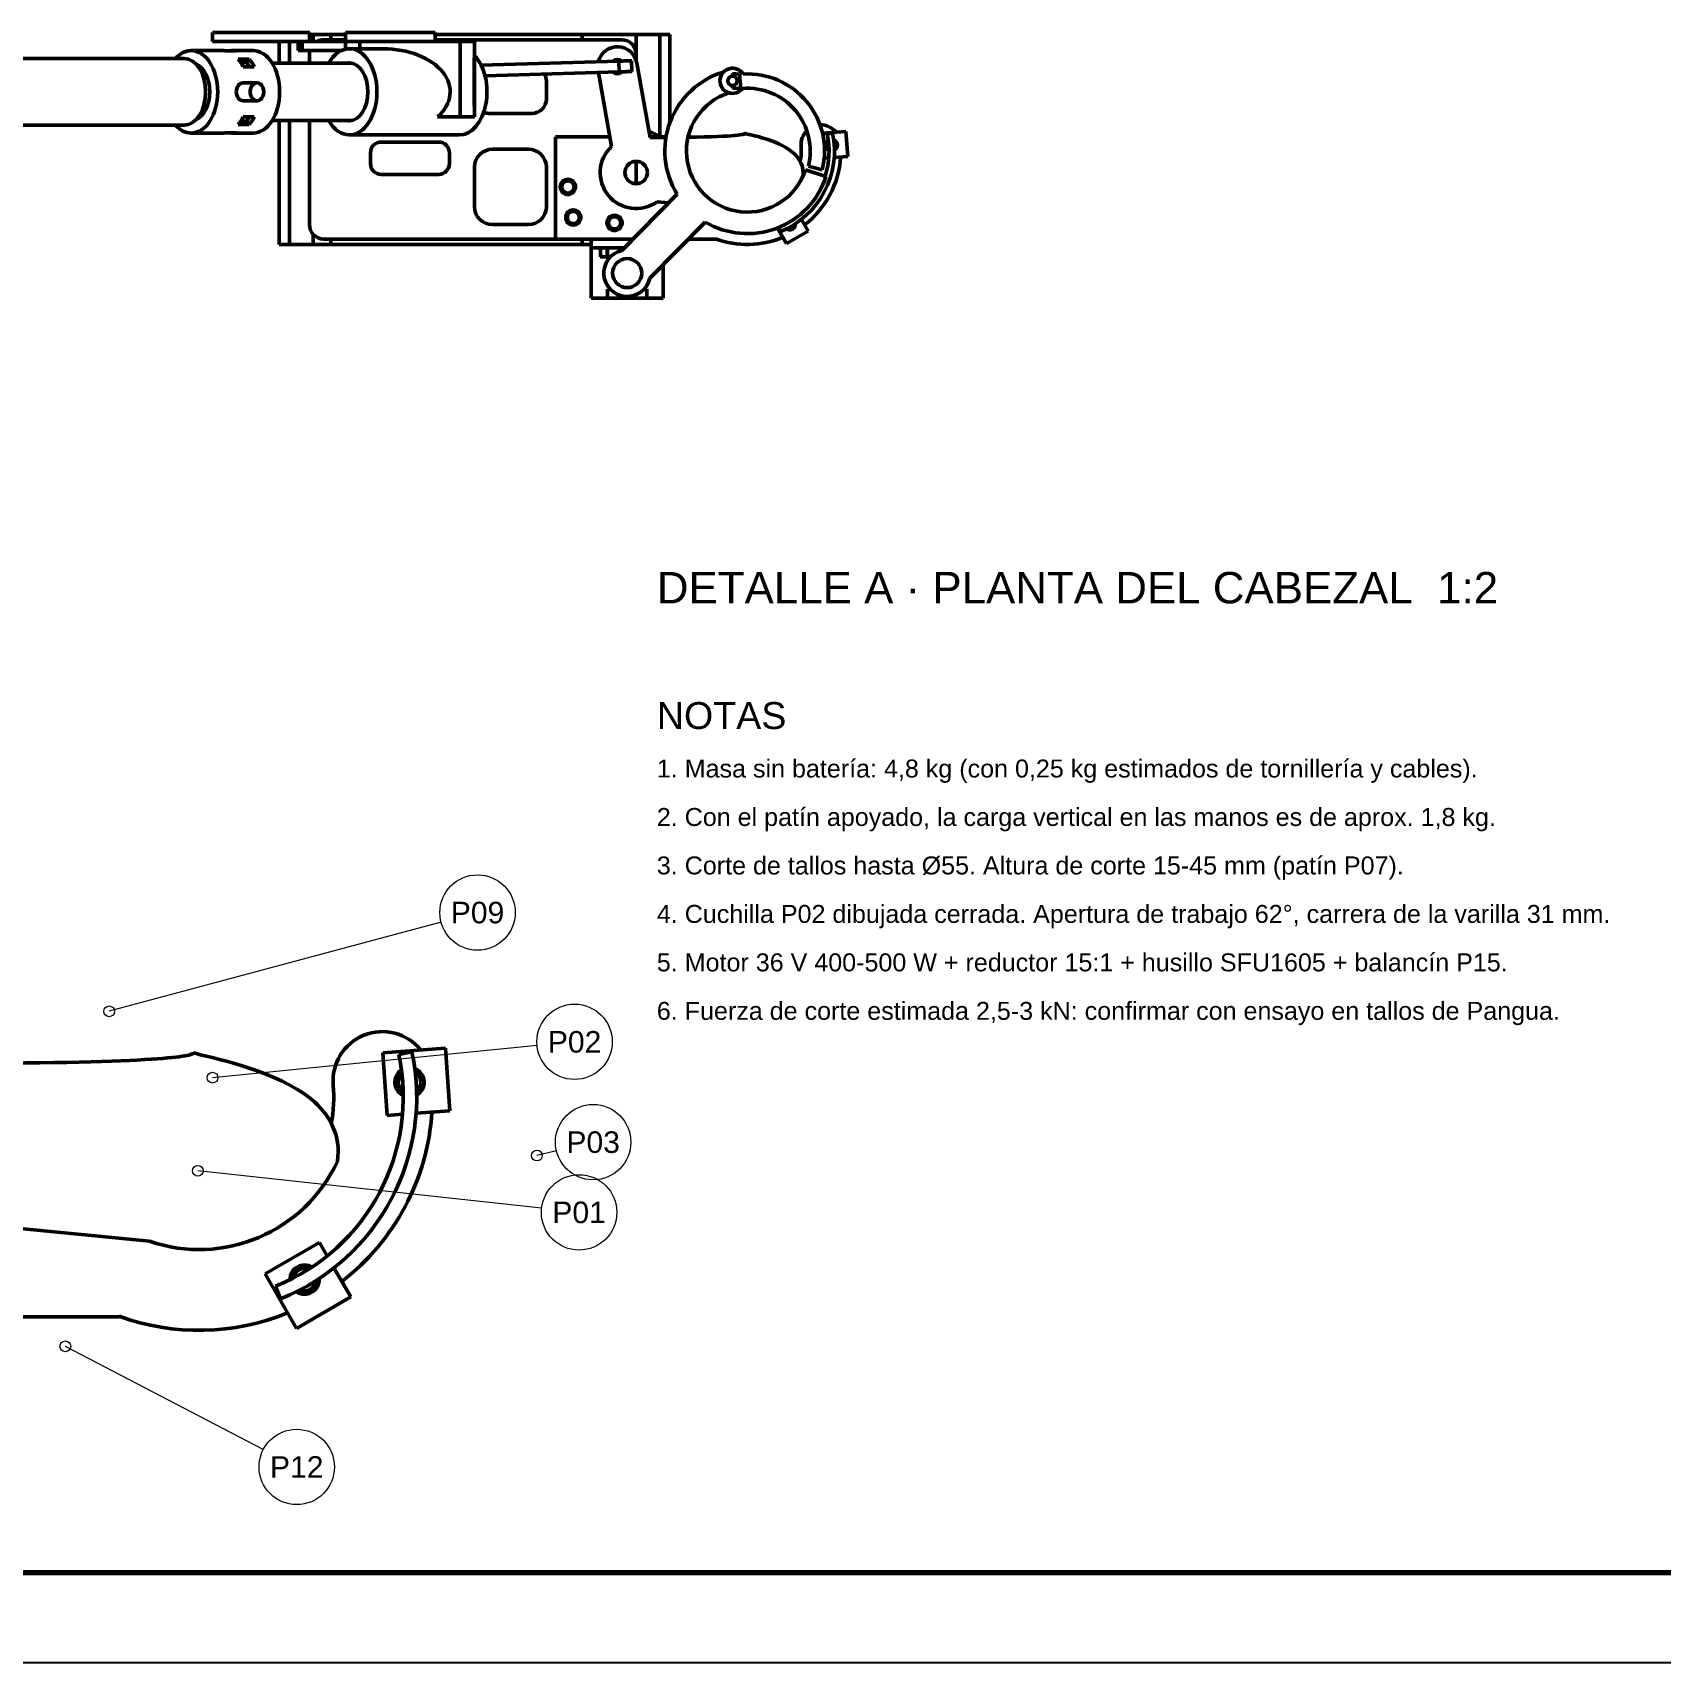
# Model space of a CAD drawing. Header units: millimetres. Extents: x 0 to 2970, y 0 to 2100.
# Drawn here: x 962 to 1870, y 0 to 908 of the extents above; entities that cross this region are included whole.
import ezdxf
from ezdxf.enums import TextEntityAlignment as Align

# ---------------------------------------------------------------- set-up
doc = ezdxf.new("R2010")
doc.units = ezdxf.units.MM
doc.header["$LTSCALE"] = 5
for name, color, linetype, lineweight in [('COTAS', 4, 'Continuous', 18), ('MARCO', 7, 'Continuous', 70), ('TEXTO', 7, 'Continuous', 25), ('VISIBLE', 7, 'Continuous', 50)]:
    doc.layers.add(name, color=color, linetype=linetype, lineweight=lineweight)
doc.styles.get("Standard").update_dxf_attribs({"font": 'arial.ttf'})

msp = doc.modelspace()

# ---------------------------------------------------------------- linework, layer by layer
at = {"layer": 'COTAS'}
for p, q in [((1189.84, 412.32), (1004.92, 362.74)), ((1243.29, 343.67), (1062.5, 325.75)), ((1254.1, 284.98), (1243.2, 282.38)), ((1245.82, 252.99), (1054.29, 273.9)), ((1090.76, 118.6), (980.5, 176.07))]:
    msp.add_line(p, q, dxfattribs=at)
for centre, radius in [((1210.12, 417.76), 21), ((1004.92, 362.74), 3), ((1264.19, 345.74), 21), ((1062.5, 325.75), 3), ((1274.53, 289.85), 21), ((1243.2, 282.38), 3), ((1054.29, 273.9), 3), ((1266.69, 250.71), 21), ((980.5, 176.07), 3), ((1109.39, 108.89), 21)]:
    msp.add_circle(centre, radius, dxfattribs=at)
at = {"layer": 'MARCO'}
msp.add_line((100, 50), (2920, 50), dxfattribs=at)
at = {"layer": 'TEXTO'}
msp.add_line((0, 0), (2970, 0), dxfattribs=at)
at = {"layer": 'VISIBLE'}
for p, q in [((1062.47, 903), (1062.47, 908)), ((1099.68, 891), (1099.68, 903)), ((1105.32, 891), (1105.32, 903)), ((1110.28, 903), (1110.28, 898)), ((1111.98, 903), (1111.98, 898)), ((1111.98, 903), (1112.47, 903)), ((1112.47, 903), (1112.47, 898)), ((1112.47, 903), (1136.47, 903)), ((1116.47, 908), (1116.47, 903)), ((1118.47, 907), (1128.47, 907)), ((1118.47, 903), (1118.47, 907)), ((1124.47, 904), (1128.47, 904)), ((1128.47, 907), (1136.47, 907)), ((1128.47, 904), (1128.47, 907)), ((1128.47, 904), (1136.47, 904)), ((1136.47, 903), (1136.47, 908)), ((1186.47, 908), (1136.47, 908)), ((1136.47, 898.75), (1136.47, 903)), ((1157.52, 899), (1138.68, 899)), ((1144.47, 903), (1200.47, 903)), ((1144.47, 899), (1144.47, 903)), ((1186.47, 903), (1186.47, 908)), ((1186.47, 907), (1268.47, 907)), ((1186.47, 904), (1268.47, 904)), ((1200.47, 861), (1200.47, 903)), ((1208.47, 894), (1208.47, 903)), ((1268.47, 907), (1298.47, 907)), ((1268.47, 904), (1268.47, 907)), ((1268.47, 904), (1290.47, 904)), ((1298.47, 892.62), (1298.47, 907)), ((1317.27, 907), (1311.63, 907)), ((1311.63, 850.07), (1311.63, 907)), ((1317.27, 857.79), (1317.27, 907)), ((1046.76, 893.5), (878.23, 893.5)), ((1067.83, 898), (1050.59, 898)), ((1075.88, 897.8), (1069.75, 897.8)), ((1072.03, 897.8), (1069.75, 897.8)), ((1085.06, 898), (1073.95, 898)), ((1082.95, 893.25), (1076.83, 893.25)), ((1081.68, 891.26), (1078.28, 891.26)), ((1081.68, 891.26), (1082.95, 893.25)), ((1081.68, 891.26), (1083.13, 889)), ((1139.84, 891), (1095.68, 891)), ((1111.98, 898), (1112.47, 898)), ((1112.47, 898), (1134.28, 898)), ((1116.47, 891), (1116.47, 896)), ((1208.22, 894), (1208.22, 889.78)), ((1208.22, 867), (1208.22, 894)), ((1288.9, 892.11), (1212.07, 889.89)), ((1288.9, 892.11), (1289.07, 886.12)), ((1295.96, 892.32), (1296.14, 886.32)), ((1298.47, 892.62), (1298.47, 896)), ((1306.2, 849.5), (1298.89, 891)), ((1085.68, 889), (1079.55, 889)), ((1208.47, 889.78), (1208.22, 889.78)), ((1208.47, 883.78), (1208.22, 883.77)), ((1208.22, 883.77), (1208.22, 867)), ((1208.47, 871), (1208.47, 881)), ((1289.07, 886.12), (1214.28, 883.95)), ((1248.47, 871), (1248.47, 881)), ((1284.74, 844.54), (1277.47, 885.78)), ((1352.16, 885.13), (1355.98, 884.76)), ((1352.16, 883.73), (1352.16, 885.13)), ((1355.98, 884.76), (1356.81, 876.81)), ((1079.55, 880), (1087.26, 880)), ((1352.16, 877.13), (1352.16, 878.53)), ((1356.81, 876.81), (1352.16, 877.13)), ((1353.02, 877.07), (1352.7, 878.58)), ((1079.55, 870), (1087.26, 870)), ((1208.47, 867), (1208.22, 867)), ((1208.47, 861), (1208.47, 867)), ((1216.47, 863), (1240.47, 863)), ((1046.76, 856.5), (878.23, 856.5)), ((1082.95, 856.75), (1076.83, 856.75)), ((1081.68, 858.74), (1078.28, 858.74)), ((1085.68, 861), (1079.55, 861)), ((1083.13, 861), (1081.68, 858.74)), ((1081.68, 858.74), (1082.95, 856.75)), ((1139.84, 859), (1095.68, 859)), ((1099.68, 790), (1099.68, 859)), ((1105.32, 790), (1105.32, 859)), ((1116.47, 801), (1116.47, 859)), ((1187.85, 861), (1200.47, 861)), ((1067.83, 852), (1050.59, 852)), ((1072.03, 852.2), (1069.75, 852.2)), ((1075.88, 852.2), (1069.75, 852.2)), ((1085.06, 852), (1073.95, 852)), ((1199.97, 851), (1138.68, 851)), ((1156.47, 847), (1188.47, 847)), ((1253.47, 850), (1253.47, 793)), ((1283.78, 850), (1253.47, 850)), ((1315.17, 850), (1306.12, 850)), ((1402.31, 851.94), (1415.35, 852.85)), ((1407.91, 852.08), (1404.98, 851.46)), ((1416.33, 838.89), (1415.35, 852.85)), ((1150.47, 835), (1150.47, 841)), ((1194.47, 835), (1194.47, 841)), ((1218.47, 843), (1238.47, 843)), ((1298.47, 823.75), (1298.47, 836.25)), ((1403.28, 837.98), (1405.81, 838.15)), ((1408.84, 838.36), (1416.33, 838.89)), ((1156.47, 829), (1188.47, 829)), ((1208.47, 811), (1208.47, 833)), ((1248.47, 811), (1248.47, 833)), ((1404.22, 827.79), (1392.81, 831.49)), ((1394.43, 833.53), (1402.19, 831.6)), ((1290.5, 786.66), (1321.29, 817.9)), ((1310.12, 813.74), (1316.56, 813.1)), ((1218.47, 801), (1238.47, 801)), ((1306.17, 771.21), (1336.96, 802.46)), ((1377.14, 799.13), (1382.16, 790.44)), ((1377.7, 799.35), (1378.64, 797.03)), ((1390.53, 803.94), (1394.28, 797.44)), ((1105.32, 790), (1099.68, 790)), ((1118.47, 790), (1118.47, 795.71)), ((1118.47, 790), (1128.47, 790)), ((1124.47, 793), (1128.47, 793)), ((1128.47, 793), (1253.47, 793)), ((1128.47, 790), (1128.47, 793)), ((1128.47, 790), (1268.47, 790)), ((1253.47, 793), (1273.47, 793)), ((1268.47, 790), (1268.47, 793)), ((1268.47, 790), (1273.47, 790)), ((1273.47, 788), (1273.47, 793)), ((1273.47, 793), (1296.75, 793)), ((1327.63, 793), (1342.69, 793)), ((1342.69, 793), (1342.69, 793.14)), ((1382.16, 790.44), (1394.28, 797.44)), ((1273.47, 760), (1273.47, 788)), ((1273.47, 788), (1285.92, 788)), ((1278.58, 788), (1278.58, 783)), ((1278.58, 783), (1282.36, 783)), ((1282.36, 788), (1282.36, 783)), ((1282.47, 783), (1282.47, 788)), ((1313.47, 760), (1313.47, 778.63)), ((1282.47, 760), (1282.47, 765)), ((1282.47, 760), (1282.47, 765)), ((1304.47, 765), (1304.47, 760)), ((1273.47, 760), (1282.47, 760)), ((1304.47, 760), (1313.47, 760)), ((1157.28, 339.69), (1192.19, 342.14)), ((1159.72, 304.78), (1157.28, 339.69)), ((1173.6, 340.21), (1166.26, 338.65)), ((1194.63, 307.22), (1192.19, 342.14)), ((1159.72, 304.78), (1168.34, 305.38)), ((1175.91, 305.91), (1194.63, 307.22)), ((929.11, 244.35), (1027.33, 234.63)), ((1091.72, 216.4), (1122.03, 233.9)), ((1122.03, 233.9), (1126.35, 226.41)), ((1130.15, 219.84), (1139.53, 203.59)), ((1091.72, 216.4), (1109.22, 186.09)), ((1097.61, 209.53), (1100.42, 202.58)), ((1109.22, 186.09), (1139.53, 203.59)), ((937.5, 192.5), (1010.54, 192.5)), ((1010.54, 192.5), (1010.54, 192.84))]:
    msp.add_line(p, q, dxfattribs=at)
for centre, radius in [((1298.47, 830), 6.25), ((1260.47, 822), 4.25), ((1260.47, 822), 3.4), ((1263.47, 805), 4.25), ((1263.47, 805), 3.4), ((1286.47, 802), 4.25), ((1286.47, 802), 3.4), ((1293.47, 774), 8.1)]:
    msp.add_circle(centre, radius, dxfattribs=at)
for centre, radius, start, end in [((1124.47, 896), 8, 90, 118.95502), ((1288.05, 889.09), 11, 10, 165.83282), ((1290.47, 896), 8, 0, 90), ((1124.47, 896), 8, 165.52249, 180), ((1288.05, 889.09), 4, 50.24981, 133.06906), ((1240.47, 881), 8, 0, 29.26609), ((1288.05, 889.09), 4, 230.24981, 313.06906), ((1360.47, 842), 46, 106.81741, 211.58918), ((1352.16, 881.13), 7, 32.92483, 322.78704), ((1352.16, 881.13), 2.6, 90, 270), ((1352.16, 881.13), 2.6, -90, 90), ((1360.47, 842), 43, 346, 453.25399), ((1360.47, 842), 34, 107.604, 342), ((1352.16, 881.13), 2.6, 270, 282), ((1360.47, 842), 35, 346, 454.49285), ((1216.47, 871), 8, -111.57679, -90), ((1240.47, 871), 8, -90, 0), ((1401.32, 845.57), 11, 38.84189, 92.01317), ((1156.47, 841), 6, 90, 180), ((1188.47, 841), 6, 0, 90), ((1298.47, 830), 20, 133.36701, 305.60274), ((1298.47, 830), 24, 56.44269, 72.72039), ((1360.47, 842), 48.5, 292, 372), ((1360.47, 842), 30, 348.80864, 365), ((1401.32, 845.57), 11, 134.76868, 185), ((1360.47, 842), 45.5, 342, 372), ((1407.36, 845.28), 3.25, 123.25832, 244.74168), ((1407.36, 845.28), 2.5, 132.09894, 235.90106), ((1407.36, 845.28), 3.25, -60.2574, 68.2574), ((1407.36, 845.28), 2.5, 0, 58.33968), ((1407.36, 845.28), 2.5, 309.66032, 360), ((1218.47, 833), 10, 90, 180), ((1238.47, 833), 10, 0, 90), ((1360.47, 842), 52, 307.73638, 356.26362), ((1156.47, 835), 6, -180, -90), ((1188.47, 835), 6, -90, 0), ((1360.47, 842), 46, 239.25963, 342), ((1218.47, 811), 10, -180, -90), ((1238.47, 811), 10, -90, 0), ((1124.47, 801), 8, 180, 270), ((1383.97, 801.3), 3.25, -124.2574, 4.2574), ((1383.97, 801.3), 2.5, 245.66032, 354.33968), ((1360.47, 842), 52, 250, 292.26362), ((1293.47, 774), 13, 103.22018, 347.62863), ((1157.11, 323.93), 27.5, 38.84189, 185), ((1055, 315), 113.75, 292, 372), ((1055, 315), 121.25, 292, 372), ((1172.21, 323.2), 8.12, 123.25832, 244.74168), ((1172.21, 323.2), 6.25, 132.09894, 235.90106), ((1172.21, 323.2), 8.12, -60.2574, 68.2574), ((1172.21, 323.2), 6.25, 0, 58.33968), ((1055, 315), 75, 348.80864, 365), ((1172.21, 323.2), 6.25, 309.66032, 360), ((1055, 315), 130, 307.73638, 356.26362), ((1055, 315), 85, 251, 335), ((1113.75, 213.24), 8.12, 59.25832, 180.74168), ((1113.75, 213.24), 6.25, 68.09894, 171.90106), ((1113.75, 213.24), 8.12, -124.2574, 4.2574), ((1113.75, 213.24), 6.25, 245.66032, 354.33968), ((1055, 315), 130, 250, 292.26362)]:
    msp.add_arc(centre, radius, start, end, dxfattribs=at)
for centre, major_axis, ratio, start_param, end_param in [((1138.68, 875), (0, 24), 0.642788, 0, 0.841069), ((1138.68, 875), (0, 24), 0.642788, 3.141593, 6.283185), ((1157.52, 875), (-37.34, 0), 0.642788, 2.518766, 4.712389), ((1050.59, 875), (0, 23), 0.642788, 0, 0.636219), ((1046.76, 875), (0, 18.5), 0.642788, 3.141593, 6.283185), ((1050.59, 875), (0, 23), 0.642788, 3.141593, 6.283185), ((1050.59, 875), (0, 16.1), 0.642788, 3.391932, 6.032846), ((1067.83, 875), (0, 23), 0.642788, 6.152378, 6.283185), ((1073.95, 875), (0, 23), 0.642788, 0, 0.130807), ((1073.95, 875), (0, 23), 0.642788, 6.152378, 6.283185), ((1067.83, 875), (0, 23), 0.642788, 5.36698, 5.628595), ((1073.95, 875), (0, 23), 0.642788, 5.36698, 5.628595), ((1085.06, 875), (0, 23), 0.642788, 3.141593, 6.283185), ((1138.68, 875), (0, 16.1), 0.642788, 0, 0.111513), ((1138.68, 875), (0, 16.1), 0.642788, 3.141593, 6.283185), ((1199.97, 875), (0, 24), 0.642788, 3.141593, 5.69935), ((1079.55, 875), (0, -5), 0.766044, 3.141593, 4.712389), ((1079.55, 875), (0, -5), 0.766044, 4.712389, 6.283185), ((1087.26, 875), (0, -5), 0.766044, 3.141593, 4.712389), ((1087.26, 875), (0, -5), 0.766044, 4.712389, 6.283185), ((1087.26, 875), (0, -5), 0.766044, 0, 3.141593), ((1050.59, 875), (0, 23), 0.642788, 2.505373, 3.141593), ((1067.83, 875), (0, 23), 0.642788, 3.796183, 4.057798), ((1073.95, 875), (0, 23), 0.642788, 3.796183, 4.057798), ((1138.68, 875), (0, 24), 0.642788, 2.300524, 3.141593), ((1138.68, 875), (0, 16.1), 0.642788, 3.030079, 3.141593), ((1067.83, 875), (0, 23), 0.642788, 3.141593, 3.2724), ((1073.95, 875), (0, 23), 0.642788, 3.010785, 3.141593), ((1073.95, 875), (0, 23), 0.642788, 3.141593, 3.2724)]:
    msp.add_ellipse(centre, major_axis=major_axis, ratio=ratio, start_param=start_param, end_param=end_param, dxfattribs=at)
for points, degree in [([(1116.47, 908), (1116.07, 908), (1114.87, 908), (1112.91, 908), (1110.22, 908), (1106.86, 908), (1102.92, 908), (1098.47, 908), (1093.62, 908), (1088.48, 908), (1083.16, 908), (1077.78, 908), (1072.46, 908), (1067.32, 908), (1062.47, 908)], 1), ([(1062.47, 903), (1066.12, 903), (1069.95, 903), (1073.92, 903), (1077.97, 903), (1082.06, 903), (1086.12, 903), (1090.11, 903), (1093.98, 903), (1097.67, 903), (1101.15, 903), (1104.35, 903), (1107.25, 903), (1109.8, 903), (1111.98, 903)], 1), ([(1116.47, 907), (1117.47, 907), (1118.47, 907)], 2), ([(1136.47, 903), (1136.52, 903), (1136.67, 903), (1136.92, 903), (1137.26, 903), (1137.7, 903), (1138.22, 903), (1138.82, 903), (1139.48, 903), (1140.22, 903), (1141, 903), (1141.83, 903), (1142.69, 903), (1143.58, 903), (1144.47, 903)], 1), ([(1208.47, 903), (1208.42, 903), (1208.27, 903), (1208.02, 903), (1207.68, 903), (1207.25, 903), (1206.73, 903), (1206.13, 903), (1205.46, 903), (1204.73, 903), (1203.94, 903), (1203.11, 903), (1202.25, 903), (1201.37, 903), (1200.47, 903)], 1), ([(1298.47, 907), (1299.69, 907), (1300.9, 907), (1302.1, 907), (1303.26, 907), (1304.39, 907), (1305.47, 907), (1306.5, 907), (1307.47, 907), (1308.37, 907), (1309.2, 907), (1309.94, 907), (1310.6, 907), (1311.16, 907), (1311.63, 907)], 1), ([(1110.28, 898), (1111.19, 898), (1111.98, 898)], 2), ([(1208.47, 894), (1208.47, 894), (1208.22, 894)], 2), ([(1208.22, 894), (1208.47, 894), (1208.47, 894)], 2), ([(1208.47, 894), (1208.47, 892.61), (1208.47, 891.08), (1208.47, 889.43), (1208.47, 887.66), (1208.47, 885.78), (1208.47, 883.82), (1208.47, 881.79), (1208.47, 879.71), (1208.47, 877.58), (1208.47, 875.44), (1208.47, 873.29), (1208.47, 871.16), (1208.47, 869.06), (1208.47, 867)], 1), ([(1288.9, 892.11), (1289.72, 892.14), (1290.52, 892.16), (1291.29, 892.18), (1292.02, 892.2), (1292.72, 892.22), (1293.36, 892.24), (1293.94, 892.26), (1294.46, 892.28), (1294.91, 892.29), (1295.28, 892.3), (1295.58, 892.31), (1295.79, 892.31), (1295.92, 892.32), (1295.96, 892.32)], 1), ([(1289.07, 886.12), (1289.89, 886.14), (1290.69, 886.16), (1291.46, 886.19), (1292.2, 886.21), (1292.89, 886.23), (1293.53, 886.25), (1294.12, 886.26), (1294.63, 886.28), (1295.08, 886.29), (1295.46, 886.3), (1295.75, 886.31), (1295.96, 886.32), (1296.09, 886.32), (1296.14, 886.32)], 1), ([(1208.22, 867), (1208.47, 867), (1208.47, 867)], 2), ([(1208.47, 861), (1208.42, 861), (1208.27, 861), (1208.02, 861), (1207.68, 861), (1207.25, 861), (1206.73, 861), (1206.13, 861), (1205.46, 861), (1204.73, 861), (1203.94, 861), (1203.11, 861), (1202.25, 861), (1201.37, 861), (1200.47, 861)], 1), ([(1315.09, 849.53), (1310.91, 849.5), (1306.2, 849.5)], 2), ([(1105.32, 790), (1105.78, 790), (1106.35, 790), (1107, 790), (1107.75, 790), (1108.57, 790), (1109.47, 790), (1110.44, 790), (1111.47, 790), (1112.56, 790), (1113.68, 790), (1114.85, 790), (1116.04, 790), (1117.25, 790), (1118.47, 790)], 1), ([(1284.09, 783), (1283.87, 783), (1283.67, 783), (1283.48, 783), (1283.31, 783), (1283.15, 783), (1283.01, 783), (1282.88, 783), (1282.78, 783), (1282.68, 783), (1282.61, 783), (1282.55, 783), (1282.51, 783), (1282.48, 783), (1282.47, 783)], 1), ([(1284.09, 765), (1283.87, 765), (1283.67, 765), (1283.48, 765), (1283.31, 765), (1283.15, 765), (1283.01, 765), (1282.88, 765), (1282.78, 765), (1282.68, 765), (1282.61, 765), (1282.55, 765), (1282.51, 765), (1282.48, 765), (1282.47, 765)], 1), ([(1304.47, 765), (1304.46, 765), (1304.44, 765), (1304.4, 765), (1304.34, 765), (1304.26, 765), (1304.17, 765), (1304.06, 765), (1303.93, 765), (1303.79, 765), (1303.64, 765), (1303.46, 765), (1303.27, 765), (1303.07, 765), (1302.85, 765)], 1), ([(1304.47, 760), (1304.2, 760), (1303.38, 760), (1302.07, 760), (1300.33, 760), (1298.24, 760), (1295.92, 760), (1293.47, 760), (1291.02, 760), (1288.7, 760), (1286.61, 760), (1284.87, 760), (1283.56, 760), (1282.75, 760), (1282.47, 760)], 1)]:
    msp.add_open_spline(points, degree=degree, dxfattribs=at)
for points, degree, knots in [([(1391.29, 827.63), (1392.16, 833.45), (1389.61, 838.12), (1385.29, 841.63), (1381.04, 845.08), (1375.07, 847.42), (1369.92, 849), (1365.86, 850.24), (1362.31, 851.02), (1360.47, 851.5), (1359.97, 851.63), (1359.59, 851.74), (1359.32, 851.83), (1359.32, 851.83), (1359.32, 851.83), (1359.32, 851.83), (1359.32, 851.83), (1359.32, 851.83), (1359.32, 851.83), (1359.02, 851.25), (1354.28, 850.08), (1327.35, 849.66)], 3, [0, 0, 0, 0, 15.231546, 15.231546, 15.231546, 30.191301, 30.191301, 30.191301, 41.936513, 41.936513, 41.936513, 45.151055, 45.151055, 45.151055, 45.151061, 45.151061, 45.151061, 63.746169, 63.746169, 63.746169, 91.464561, 91.464561, 91.464561, 91.464561]), ([(1391.29, 827.63), (1392.16, 833.45), (1389.61, 838.12), (1385.29, 841.63), (1381.04, 845.08), (1375.07, 847.42), (1369.92, 849), (1365.86, 850.24), (1362.31, 851.02), (1360.47, 851.5), (1359.97, 851.63), (1359.59, 851.74), (1359.32, 851.83)], 3, [0, 0, 0, 0, 15.231546, 15.231546, 15.231546, 30.191301, 30.191301, 30.191301, 41.936513, 41.936513, 41.936513, 45.151055, 45.151055, 45.151055, 45.151055]), ([(1278.58, 783), (1278.7, 783), (1278.81, 783), (1278.93, 783), (1279.06, 783), (1279.19, 783), (1279.32, 783), (1279.46, 783), (1279.6, 783), (1279.88, 783), (1280.18, 783), (1280.32, 783), (1280.47, 783), (1280.62, 783), (1280.77, 783), (1281.06, 783), (1281.35, 783), (1281.49, 783), (1281.62, 783), (1281.76, 783), (1281.89, 783), (1282.01, 783), (1282.13, 783), (1282.25, 783), (1282.36, 783)], 2, [0, 0, 0, 0.071429, 0.071429, 0.142857, 0.142857, 0.214286, 0.214286, 0.285714, 0.285714, 0.428571, 0.428571, 0.5, 0.5, 0.571429, 0.571429, 0.714286, 0.714286, 0.785714, 0.785714, 0.857143, 0.857143, 0.928571, 0.928571, 1, 1, 1]), ([(1291.82, 788), (1291.12, 788), (1290.43, 788), (1289.97, 788), (1289.53, 788), (1289.31, 788), (1289.09, 788), (1288.87, 788), (1288.65, 788), (1288.44, 788), (1288.23, 788), (1288.02, 788), (1287.82, 788), (1287.61, 788), (1287.41, 788), (1287.22, 788), (1287.02, 788), (1286.83, 788), (1286.64, 788), (1286.46, 788), (1286.28, 788), (1286.1, 788), (1285.92, 788)], 2, [0, 0, 0, 0.214286, 0.214286, 0.357143, 0.357143, 0.428571, 0.428571, 0.5, 0.5, 0.571429, 0.571429, 0.642857, 0.642857, 0.714286, 0.714286, 0.785714, 0.785714, 0.857143, 0.857143, 0.928571, 0.928571, 1, 1, 1]), ([(1132.04, 279.08), (1134.22, 293.63), (1127.85, 305.3), (1117.04, 314.08), (1098.08, 329.47), (1065.45, 335.99), (1055, 338.75), (1053.74, 339.08), (1052.81, 339.36), (1052.12, 339.59), (1052.12, 339.59), (1052.12, 339.59), (1052.12, 339.59), (1052.12, 339.59), (1052.12, 339.59), (1052.12, 339.59), (1051.19, 337.8), (1033.79, 333.85), (919.33, 333.75)], 3, [0, 0, 0, 0, 15.231546, 15.231546, 15.231546, 41.936513, 41.936513, 41.936513, 45.151055, 45.151055, 45.151055, 47.711535, 47.711535, 47.711535, 63.746169, 63.746169, 63.746169, 97.550638, 97.550638, 97.550638, 97.550638]), ([(1132.04, 279.08), (1134.22, 293.63), (1127.85, 305.3), (1117.04, 314.08), (1098.08, 329.47), (1065.45, 335.99), (1055, 338.75), (1053.74, 339.08), (1052.81, 339.36), (1052.12, 339.59), (1052.12, 339.59), (1052.12, 339.59), (1052.12, 339.59), (1052.12, 339.59), (1052.12, 339.59), (1052.12, 339.59)], 3, [0, 0, 0, 0, 15.231546, 15.231546, 15.231546, 41.936513, 41.936513, 41.936513, 45.151061, 45.151061, 45.151061, 49.910374, 49.910374, 49.910374, 63.746169, 63.746169, 63.746169, 63.746169])]:
    msp.add_open_spline(points, degree=degree, knots=knots, dxfattribs=at)

# ---------------------------------------------------------------- texts
at = {"layer": 'TEXTO'}
for s, height, p in [('DETALLE A · PLANTA DEL CABEZAL  1:2', 17.5, (1310, 590)), ('NOTAS', 15, (1310, 520)), ('1. Masa sin batería: 4,8 kg (con 0,25 kg estimados de tornillería y cables).', 10, (1310, 493)), ('2. Con el patín apoyado, la carga vertical en las manos es de aprox. 1,8 kg.', 10, (1310, 466)), ('3. Corte de tallos hasta %%c55. Altura de corte 15-45 mm (patín P07).', 10, (1310, 439)), ('4. Cuchilla P02 dibujada cerrada. Apertura de trabajo 62°, carrera de la varilla 31 mm.', 10, (1310, 412)), ('5. Motor 36 V 400-500 W + reductor 15:1 + husillo SFU1605 + balancín P15.', 10, (1310, 385)), ('6. Fuerza de corte estimada 2,5-3 kN: confirmar con ensayo en tallos de Pangua.', 10, (1310, 358))]:
    msp.add_text(s, height=height, dxfattribs=at).set_placement(p)
for s, p in [('P09', (1210.12, 417.76)), ('P02', (1264.19, 345.74)), ('P03', (1274.53, 289.85)), ('P01', (1266.69, 250.71)), ('P12', (1109.39, 108.89))]:
    msp.add_text(s, height=12, dxfattribs=at).set_placement(p, align=Align.MIDDLE_CENTER)

doc.saveas('drawing.dxf')
